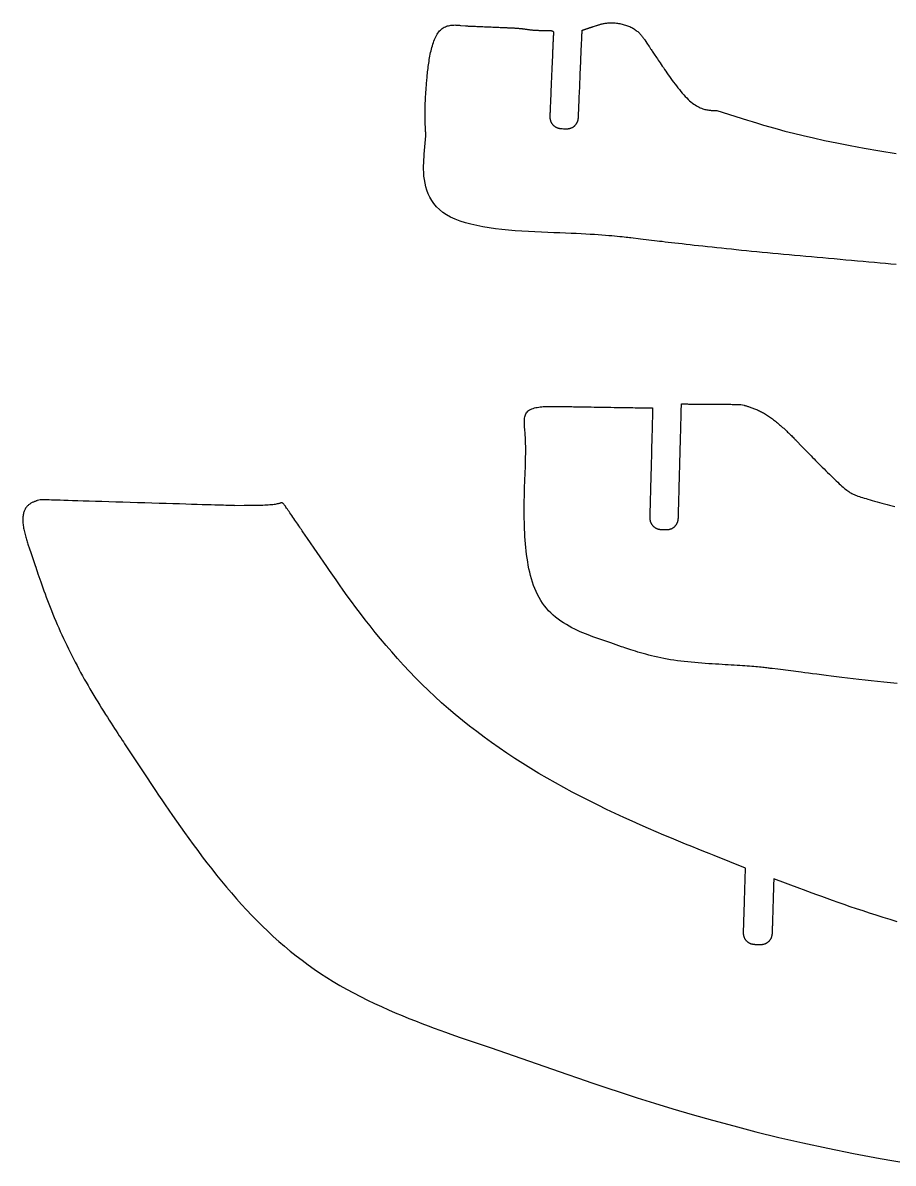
# Model space of a CAD drawing. Header units: millimetres. Extents: x -1769 to -890, y 59 to 562.
# Drawn here: x -1754.8 to -1611.4, y 68.1 to 256 of the extents above; entities that cross this region are included whole.
import ezdxf

# ---------------------------------------------------------------- set-up
doc = ezdxf.new("R2010")
doc.units = ezdxf.units.MM

msp = doc.modelspace()

# ---------------------------------------------------------------- linework, layer by layer
at = {"flags": 128}
for points in [[(-1610.925376, 216.167996), (-1611.789836, 216.246079), (-1612.674624, 216.325973), (-1613.57711, 216.407442), (-1614.494665, 216.490243), (-1615.42466, 216.574136), (-1616.364466, 216.65888), (-1617.311457, 216.744238), (-1618.263001, 216.829966), (-1619.216471, 216.915826), (-1620.169237, 217.001578), (-1621.119053, 217.087024), (-1622.065198, 217.172147), (-1623.007334, 217.25697), (-1623.945119, 217.341518), (-1624.878217, 217.425817), (-1625.806288, 217.50989), (-1626.728992, 217.593763), (-1627.64599, 217.67746), (-1628.556944, 217.761007), (-1629.461515, 217.844428), (-1630.359364, 217.927747), (-1631.250151, 218.01099), (-1632.133537, 218.094181), (-1633.009184, 218.177346), (-1633.876752, 218.260508), (-1634.735902, 218.343693), (-1635.586295, 218.426925), (-1636.427593, 218.510229), (-1637.259455, 218.59363), (-1638.081545, 218.677153), (-1638.893363, 218.760781), (-1639.693783, 218.844336), (-1640.481523, 218.927598), (-1641.255295, 219.010346), (-1642.013819, 219.09236), (-1642.755809, 219.173421), (-1643.479979, 219.25331), (-1644.185047, 219.331804), (-1644.869728, 219.408686), (-1645.532739, 219.483734), (-1646.172792, 219.556729), (-1646.788607, 219.627451), (-1647.378898, 219.69568), (-1647.942381, 219.761195), (-1648.477771, 219.823778), (-1648.983784, 219.883207), (-1649.459136, 219.939265), (-1649.902544, 219.991729), (-1650.312722, 220.04038), (-1653.074913, 220.368519), (-1654.622645, 220.55235), (-1654.866598, 220.581265), (-1655.134881, 220.612704), (-1655.42861, 220.646434), (-1655.748897, 220.682222), (-1656.096856, 220.719835), (-1656.473605, 220.759041), (-1656.880253, 220.799605), (-1657.317919, 220.841296), (-1657.787713, 220.883879), (-1658.290754, 220.927122), (-1658.828152, 220.970792), (-1659.401025, 221.014655), (-1660.010485, 221.058479), (-1660.657645, 221.102029), (-1661.343622, 221.145074), (-1662.06953, 221.18738), (-1662.836482, 221.228714), (-1663.645592, 221.268844), (-1664.497976, 221.307536), (-1665.394748, 221.344556), (-1666.335853, 221.380044), (-1667.31657, 221.415624), (-1668.331007, 221.453294), (-1669.373273, 221.495051), (-1670.43748, 221.54289), (-1671.517734, 221.59881), (-1672.608146, 221.664808), (-1673.702825, 221.742879), (-1674.795881, 221.835021), (-1675.881422, 221.943231), (-1676.953559, 222.069506), (-1678.0064, 222.215843), (-1679.034055, 222.384238), (-1680.030634, 222.576688), (-1680.990244, 222.795191), (-1681.906997, 223.041743), (-1682.775, 223.318341), (-1683.588365, 223.626983), (-1684.341199, 223.969664), (-1685.027612, 224.348382), (-1685.643329, 224.76416), (-1686.190529, 225.214126), (-1686.673008, 225.694433), (-1687.094562, 226.201236), (-1687.458985, 226.730688), (-1687.770073, 227.278945), (-1688.031622, 227.842159), (-1688.247426, 228.416484), (-1688.421279, 228.998075), (-1688.55698, 229.583084), (-1688.658321, 230.167668), (-1688.729099, 230.747978), (-1688.773108, 231.320171), (-1688.794145, 231.880398), (-1688.796004, 232.424814), (-1688.782479, 232.949574), (-1688.757368, 233.450831), (-1688.724465, 233.924739), (-1688.687564, 234.367453), (-1688.410881, 237.36759), (-1688.43406, 237.720511), (-1688.437706, 237.776058), (-1688.441669, 237.836672), (-1688.445918, 237.902124), (-1688.450425, 237.972187), (-1688.455158, 238.046633), (-1688.460085, 238.125236), (-1688.465178, 238.207767), (-1688.470406, 238.293999), (-1688.475739, 238.383704), (-1688.481145, 238.476655), (-1688.486595, 238.572623), (-1688.492058, 238.671383), (-1688.497504, 238.772705), (-1688.502902, 238.876363), (-1688.508222, 238.982129), (-1688.513434, 239.089774), (-1688.518507, 239.199072), (-1688.52341, 239.309795), (-1688.528114, 239.421716), (-1688.532587, 239.534607), (-1688.536804, 239.648271), (-1688.540748, 239.762633), (-1688.54441, 239.87765), (-1688.547776, 239.993278), (-1688.550837, 240.109473), (-1688.55358, 240.22619), (-1688.555996, 240.343388), (-1688.558071, 240.46102), (-1688.559794, 240.579044), (-1688.561155, 240.697417), (-1688.562143, 240.816093), (-1688.562744, 240.935029), (-1688.562951, 241.054182), (-1688.562747, 241.173507), (-1688.562125, 241.292961), (-1688.561073, 241.412499), (-1688.559578, 241.532078), (-1688.557631, 241.651655), (-1688.555218, 241.771185), (-1688.55233, 241.890624), (-1688.548963, 242.009888), (-1688.545154, 242.128729), (-1688.540946, 242.246859), (-1688.536383, 242.36399), (-1688.531511, 242.479832), (-1688.526374, 242.594098), (-1688.521015, 242.7065), (-1688.51548, 242.816749), (-1688.509812, 242.924556), (-1688.504056, 243.029634), (-1688.498257, 243.131694), (-1688.492459, 243.230447), (-1688.486706, 243.325605), (-1688.481042, 243.41688), (-1688.475512, 243.503984), (-1688.47016, 243.586628), (-1688.465032, 243.664524), (-1688.46017, 243.737382), (-1688.45562, 243.804916), (-1688.424746, 244.260286), (-1688.356516, 245.265907), (-1688.345751, 245.42416), (-1688.333856, 245.5967), (-1688.320721, 245.782728), (-1688.306239, 245.981448), (-1688.290302, 246.192063), (-1688.272803, 246.413776), (-1688.253631, 246.645787), (-1688.232681, 246.887301), (-1688.209846, 247.13752), (-1688.185015, 247.395646), (-1688.158082, 247.660881), (-1688.128939, 247.93243), (-1688.097476, 248.209492), (-1688.063588, 248.491273), (-1688.027167, 248.776973), (-1687.988103, 249.065797), (-1687.94629, 249.356944), (-1687.901618, 249.64962), (-1687.853981, 249.943026), (-1687.80327, 250.236365), (-1687.749365, 250.52885), (-1687.692091, 250.819741), (-1687.631259, 251.108311), (-1687.566683, 251.393828), (-1687.498173, 251.675566), (-1687.425542, 251.952793), (-1687.348602, 252.224784), (-1687.267166, 252.490806), (-1687.181046, 252.750132), (-1687.090052, 253.002034), (-1686.993999, 253.245782), (-1686.892697, 253.480647), (-1686.78596, 253.7059), (-1686.673597, 253.920812), (-1686.555424, 254.124655), (-1686.43125, 254.316699), (-1686.30089, 254.496216), (-1686.164153, 254.662476), (-1686.020852, 254.814751), (-1685.870801, 254.952312), (-1685.713991, 255.074691), (-1685.551148, 255.182459), (-1685.383173, 255.276451), (-1685.210971, 255.3575), (-1685.035447, 255.426439), (-1684.857505, 255.484102), (-1684.678048, 255.531322), (-1684.497981, 255.568932), (-1684.318208, 255.597765), (-1684.139633, 255.618655), (-1683.963161, 255.632435), (-1683.789695, 255.639939), (-1683.620141, 255.642), (-1683.4554, 255.639451), (-1683.29638, 255.633126), (-1683.143982, 255.623857), (-1682.999112, 255.612478), (-1682.862675, 255.599824), (-1682.735572, 255.586726), (-1681.875767, 255.492451)], [(-1681.875767, 255.492451), (-1681.875614, 255.492444), (-1681.874545, 255.492399), (-1681.871641, 255.492275), (-1681.865987, 255.492035), (-1681.856666, 255.491639), (-1681.842761, 255.491048), (-1681.823355, 255.490223), (-1681.79753, 255.489126), (-1681.764371, 255.487717), (-1681.722961, 255.485957), (-1681.672382, 255.483808), (-1681.611717, 255.481229), (-1681.540051, 255.478184), (-1681.456466, 255.474632), (-1681.360045, 255.470534), (-1681.249871, 255.465852), (-1681.125028, 255.460547), (-1680.984598, 255.454579), (-1680.827666, 255.44791), (-1680.653313, 255.440501), (-1680.461083, 255.432331), (-1680.252348, 255.423462), (-1680.028945, 255.413967), (-1679.792706, 255.403928), (-1679.545465, 255.393421), (-1679.289055, 255.382525), (-1679.025311, 255.371317), (-1678.756066, 255.359875), (-1678.483153, 255.348278), (-1678.208406, 255.336602), (-1677.93366, 255.324926), (-1677.660747, 255.313329), (-1677.391502, 255.301886), (-1677.127757, 255.290678), (-1676.871348, 255.279782), (-1676.624107, 255.269275), (-1676.387867, 255.259236), (-1676.164464, 255.249742), (-1675.955729, 255.240872), (-1675.763499, 255.232702), (-1675.589146, 255.225293), (-1675.432214, 255.218624), (-1675.291785, 255.212656), (-1675.166942, 255.207351), (-1675.056768, 255.202669), (-1674.960347, 255.198571), (-1674.876762, 255.195019), (-1674.805095, 255.191974), (-1674.744431, 255.189396), (-1674.693852, 255.187246), (-1674.652442, 255.185487), (-1674.619282, 255.184078), (-1674.593458, 255.18298), (-1674.574052, 255.182156), (-1674.560146, 255.181565), (-1674.550825, 255.181168), (-1674.545171, 255.180928), (-1674.542267, 255.180805), (-1674.541198, 255.180759), (-1674.541045, 255.180752), (-1674.253894, 255.168486), (-1674.208697, 255.166549), (-1674.159365, 255.164403), (-1674.106072, 255.162022), (-1674.04899, 255.15938), (-1673.988293, 255.156453), (-1673.924155, 255.153214), (-1673.856747, 255.149637), (-1673.786244, 255.145699), (-1673.712817, 255.141372), (-1673.63664, 255.136631), (-1673.557886, 255.131452), (-1673.476728, 255.125807), (-1673.39334, 255.119674), (-1673.307893, 255.113023), (-1673.220562, 255.105832), (-1673.131518, 255.098074), (-1673.040935, 255.089724), (-1672.948988, 255.080756), (-1672.855847, 255.071145), (-1672.761686, 255.060866), (-1672.666661, 255.049909), (-1672.570865, 255.038338), (-1672.474372, 255.026229), (-1672.377254, 255.013662), (-1672.279587, 255.000716), (-1672.181446, 254.98747), (-1672.082905, 254.974), (-1671.984039, 254.960389), (-1671.884921, 254.946714), (-1671.785626, 254.933052), (-1671.686229, 254.919484), (-1671.586804, 254.906087), (-1671.487425, 254.892942), (-1671.388169, 254.880125), (-1671.289107, 254.867716), (-1671.190315, 254.855794), (-1671.091868, 254.844438), (-1670.993839, 254.833727), (-1670.896304, 254.823737), (-1670.799336, 254.81455), (-1670.703031, 254.806222), (-1670.60756, 254.798731), (-1670.51312, 254.792033), (-1670.419902, 254.786082), (-1670.328099, 254.780836), (-1670.237907, 254.776249), (-1670.149518, 254.772278), (-1670.063125, 254.768877), (-1669.978922, 254.766005), (-1669.897102, 254.763616), (-1669.817859, 254.761666), (-1669.741388, 254.760111), (-1669.66788, 254.758907), (-1669.59753, 254.758009), (-1669.53053, 254.757374), (-1669.467075, 254.756958), (-1669.407358, 254.756716), (-1669.351573, 254.756603), (-1669.299911, 254.756577), (-1668.951778, 254.756741), (-1668.6782, 254.756836), (-1668.635182, 254.75684), (-1668.588484, 254.756778), (-1668.538527, 254.756584), (-1668.485735, 254.756193), (-1668.430531, 254.755535), (-1668.373337, 254.754544), (-1668.314578, 254.753156), (-1668.254674, 254.751302), (-1668.194049, 254.748916), (-1668.133127, 254.74593), (-1668.072329, 254.742279), (-1668.012078, 254.737895), (-1667.952799, 254.732713), (-1667.894913, 254.726665), (-1667.838842, 254.719684), (-1667.785012, 254.711704), (-1667.733842, 254.702658), (-1667.685759, 254.692479), (-1667.641182, 254.681101), (-1667.600536, 254.668457), (-1667.564136, 254.654477), (-1667.531868, 254.639077), (-1667.503513, 254.622169), (-1667.478848, 254.603667), (-1667.457653, 254.583484), (-1667.439708, 254.56153), (-1667.424791, 254.537722), (-1667.412682, 254.511969), (-1667.40316, 254.484188), (-1667.396005, 254.454286), (-1667.390996, 254.42218), (-1667.38791, 254.387783), (-1667.386529, 254.351005), (-1667.38663, 254.31176), (-1667.387994, 254.269962), (-1667.390399, 254.225523), (-1667.393626, 254.178354), (-1667.397452, 254.128371), (-1667.401658, 254.075483), (-1667.406021, 254.019606), (-1667.410358, 253.960729), (-1667.414627, 253.899149), (-1667.418821, 253.835238), (-1667.422933, 253.769374), (-1667.426958, 253.701931), (-1667.430889, 253.63328), (-1667.434721, 253.563799), (-1667.438447, 253.493859), (-1667.44206, 253.423838), (-1667.445554, 253.354107), (-1667.448924, 253.285042), (-1667.452163, 253.217018), (-1667.455264, 253.150407), (-1667.458222, 253.085585), (-1667.46103, 253.022927), (-1667.463681, 252.962804), (-1667.466171, 252.905594), (-1667.468492, 252.85167), (-1667.470638, 252.801406), (-1667.485088, 252.461257), (-1667.485098, 252.461019), (-1667.485169, 252.459352), (-1667.485361, 252.454825), (-1667.485737, 252.446011), (-1667.486355, 252.431479), (-1667.487277, 252.409802), (-1667.488565, 252.379548), (-1667.490279, 252.339288), (-1667.492479, 252.287594), (-1667.495226, 252.223037), (-1667.498582, 252.144185), (-1667.502607, 252.049612), (-1667.507362, 251.937886), (-1667.512908, 251.807579), (-1667.519304, 251.657262), (-1667.526615, 251.485505), (-1667.534897, 251.290879), (-1667.544214, 251.071954), (-1667.554626, 250.827301), (-1667.566194, 250.555491), (-1667.578948, 250.25581), (-1667.592798, 249.9304), (-1667.60762, 249.582121), (-1667.623293, 249.213832), (-1667.639697, 248.828391), (-1667.656709, 248.428656), (-1667.674208, 248.017487), (-1667.692072, 247.597742), (-1667.710178, 247.17228), (-1667.728407, 246.743959), (-1667.746636, 246.315639), (-1667.764743, 245.890177), (-1667.782607, 245.470431), (-1667.800105, 245.059263), (-1667.817117, 244.659528), (-1667.83352, 244.274087), (-1667.849195, 243.905798), (-1667.864017, 243.557519), (-1667.877866, 243.232109), (-1667.89062, 242.932428), (-1667.902187, 242.660617), (-1667.9126, 242.415965), (-1667.921917, 242.19704), (-1667.9302, 242.002414), (-1667.937509, 241.830656), (-1667.943907, 241.680339), (-1667.949453, 241.550033), (-1667.954208, 241.438307), (-1667.958232, 241.343733), (-1667.961587, 241.264883), (-1667.964335, 241.200324), (-1667.966535, 241.14863), (-1667.968249, 241.108372), (-1667.969536, 241.078117), (-1667.970458, 241.056439), (-1667.971077, 241.041908), (-1667.971452, 241.033094), (-1667.971645, 241.028567), (-1667.971716, 241.0269), (-1667.971727, 241.026662), (-1667.98091, 240.810263), (-1667.982333, 240.776211), (-1667.983754, 240.739098), (-1667.985031, 240.69911), (-1667.986024, 240.656429), (-1667.986594, 240.611243), (-1667.986598, 240.563734), (-1667.985898, 240.51409), (-1667.984352, 240.462495), (-1667.981819, 240.409133), (-1667.97816, 240.354189), (-1667.973234, 240.297849), (-1667.9669, 240.240296), (-1667.959018, 240.181717), (-1667.949447, 240.122296), (-1667.938048, 240.062219), (-1667.924679, 240.001669), (-1667.909199, 239.940831), (-1667.89147, 239.879892), (-1667.871349, 239.819036), (-1667.848696, 239.758448), (-1667.823412, 239.698299), (-1667.795554, 239.638714), (-1667.765221, 239.579801), (-1667.732511, 239.521672), (-1667.697521, 239.464436), (-1667.660353, 239.408203), (-1667.621104, 239.353083), (-1667.579872, 239.299188), (-1667.536756, 239.246626), (-1667.491853, 239.195507), (-1667.445263, 239.145944), (-1667.397083, 239.098044), (-1667.347414, 239.051919), (-1667.296352, 239.007679), (-1667.243996, 238.965433), (-1667.190445, 238.925292), (-1667.135797, 238.887367), (-1667.080151, 238.851766), (-1667.023606, 238.818601), (-1666.966258, 238.78798), (-1666.908224, 238.759977), (-1666.849684, 238.734503), (-1666.790835, 238.711433), (-1666.731874, 238.690641), (-1666.672998, 238.672001), (-1666.614404, 238.655387), (-1666.55629, 238.640673), (-1666.49885, 238.627734), (-1666.442285, 238.616443), (-1666.38679, 238.606674), (-1666.332562, 238.598303), (-1666.279797, 238.591202), (-1666.228694, 238.585245), (-1666.179448, 238.580308), (-1666.132259, 238.576264), (-1666.087322, 238.572987), (-1666.044833, 238.570352), (-1666.004991, 238.568232), (-1665.967993, 238.566502), (-1665.718216, 238.555853), (-1665.502398, 238.546672), (-1665.468437, 238.545249), (-1665.431426, 238.543831), (-1665.391548, 238.542558), (-1665.348989, 238.541572), (-1665.303936, 238.541013), (-1665.256574, 238.541025), (-1665.207089, 238.541749), (-1665.155665, 238.543325), (-1665.10249, 238.545896), (-1665.047749, 238.549602), (-1664.991627, 238.554587), (-1664.934309, 238.560991), (-1664.875983, 238.568955), (-1664.816832, 238.578622), (-1664.757043, 238.590132), (-1664.696802, 238.603627), (-1664.636293, 238.61925), (-1664.575705, 238.63714), (-1664.51522, 238.65744), (-1664.455025, 238.680292), (-1664.395293, 238.705796), (-1664.336144, 238.733894), (-1664.277686, 238.764486), (-1664.220025, 238.797472), (-1664.163269, 238.832754), (-1664.107527, 238.87023), (-1664.052904, 238.909803), (-1663.999507, 238.951373), (-1663.947447, 238.99484), (-1663.896827, 239.040106), (-1663.847758, 239.087069), (-1663.800344, 239.135631), (-1663.754694, 239.185694), (-1663.710915, 239.237156), (-1663.669116, 239.289918), (-1663.629402, 239.343882), (-1663.591882, 239.398948), (-1663.556663, 239.455015), (-1663.523851, 239.511986), (-1663.493555, 239.56976), (-1663.465843, 239.628221), (-1663.44063, 239.687189), (-1663.41779, 239.746463), (-1663.397201, 239.805848), (-1663.378738, 239.865144), (-1663.362277, 239.924152), (-1663.347693, 239.982676), (-1663.334863, 240.040517), (-1663.323661, 240.097476), (-1663.313965, 240.153356), (-1663.30565, 240.207959), (-1663.298591, 240.261085), (-1663.292664, 240.312538), (-1663.287746, 240.362119), (-1663.283711, 240.409629), (-1663.280437, 240.454872), (-1663.277797, 240.497648), (-1663.27567, 240.537759), (-1663.273929, 240.575007), (-1663.2632, 240.826467), (-1663.263188, 240.826758), (-1663.263101, 240.828793), (-1663.262866, 240.834314), (-1663.262409, 240.845067), (-1663.261654, 240.862795), (-1663.260529, 240.889243), (-1663.258959, 240.926153), (-1663.256869, 240.975269), (-1663.254186, 241.038335), (-1663.250836, 241.117094), (-1663.246743, 241.213293), (-1663.241834, 241.328672), (-1663.236035, 241.464976), (-1663.229271, 241.623949), (-1663.221469, 241.807335), (-1663.212555, 242.016878), (-1663.202452, 242.254321), (-1663.191089, 242.521408), (-1663.17839, 242.819882), (-1663.164282, 243.151488), (-1663.148728, 243.517098), (-1663.131838, 243.914095), (-1663.11376, 244.338992), (-1663.094645, 244.788303), (-1663.074639, 245.258538), (-1663.05389, 245.746211), (-1663.032549, 246.247834), (-1663.010762, 246.75992), (-1662.988679, 247.278981), (-1662.966447, 247.80153), (-1662.944216, 248.324078), (-1662.922133, 248.843139), (-1662.900345, 249.355224), (-1662.879004, 249.856848), (-1662.858256, 250.344521), (-1662.83825, 250.814756), (-1662.819135, 251.264066), (-1662.801057, 251.688964), (-1662.784167, 252.085961), (-1662.768613, 252.451571), (-1662.754504, 252.783177), (-1662.741806, 253.081652), (-1662.730443, 253.348738), (-1662.72034, 253.586181), (-1662.711426, 253.795723), (-1662.703623, 253.979109), (-1662.69686, 254.138082), (-1662.691061, 254.274387), (-1662.686152, 254.389766), (-1662.682059, 254.485964), (-1662.678709, 254.564724), (-1662.676026, 254.62779), (-1662.673936, 254.676907), (-1662.672366, 254.713816), (-1662.67124, 254.740263), (-1662.670486, 254.757991), (-1662.670029, 254.768745), (-1662.669793, 254.774267), (-1662.669707, 254.776301), (-1662.669695, 254.776591), (-1662.669656, 254.776605), (-1662.66938, 254.776695), (-1662.668632, 254.776943), (-1662.667175, 254.777425), (-1662.664774, 254.778219), (-1662.661193, 254.779404), (-1662.656194, 254.781057), (-1662.649542, 254.783257), (-1662.641, 254.786082), (-1662.630333, 254.78961), (-1662.617303, 254.79392), (-1662.601676, 254.799088), (-1662.583216, 254.805193), (-1662.561685, 254.812315), (-1662.536847, 254.820529), (-1662.508467, 254.829916), (-1662.476308, 254.840552), (-1662.440134, 254.852516), (-1662.399708, 254.865886), (-1662.354796, 254.88074), (-1662.305279, 254.897117), (-1662.25151, 254.914901), (-1662.193962, 254.933934), (-1662.133108, 254.95406), (-1662.06942, 254.975124), (-1662.00337, 254.99697), (-1661.93543, 255.019439), (-1661.866074, 255.042378), (-1661.795773, 255.065629), (-1661.724999, 255.089037), (-1661.654226, 255.112444), (-1661.583925, 255.135695), (-1661.514569, 255.158633), (-1661.44663, 255.181103), (-1661.380579, 255.202949), (-1661.316891, 255.224012), (-1661.256037, 255.244139), (-1661.198489, 255.263172), (-1661.14472, 255.280956), (-1661.095203, 255.297333), (-1661.05029, 255.312187), (-1661.009866, 255.325557), (-1660.973691, 255.337521), (-1660.941532, 255.348157), (-1660.913152, 255.357543), (-1660.888314, 255.365758), (-1660.866783, 255.372879), (-1660.848322, 255.378985), (-1660.832696, 255.384153), (-1660.819666, 255.388463), (-1660.808999, 255.391991), (-1660.800457, 255.394816), (-1660.793806, 255.397016), (-1660.788807, 255.398669), (-1660.785225, 255.399853), (-1660.782824, 255.400648), (-1660.781367, 255.40113), (-1660.780619, 255.401377), (-1660.780343, 255.401468), (-1660.780304, 255.401482), (-1660.314989, 255.555356), (-1660.241731, 255.579531), (-1660.161665, 255.605658), (-1660.074964, 255.63338), (-1659.9818, 255.66234), (-1659.882344, 255.692181), (-1659.77677, 255.722547), (-1659.66525, 255.753082), (-1659.547954, 255.783428), (-1659.425058, 255.813229), (-1659.296731, 255.842127), (-1659.163147, 255.869767), (-1659.024477, 255.895793), (-1658.880893, 255.919845), (-1658.732569, 255.94157), (-1658.579676, 255.960609), (-1658.422386, 255.976607), (-1658.260872, 255.989206), (-1658.095305, 255.99805), (-1657.925858, 256.002782), (-1657.752704, 256.003045), (-1657.576064, 255.998549), (-1657.396372, 255.989263), (-1657.214108, 255.975223), (-1657.029753, 255.956466), (-1656.84379, 255.933025), (-1656.656701, 255.904937), (-1656.468967, 255.872237), (-1656.28107, 255.834963), (-1656.093493, 255.793148), (-1655.906717, 255.746828), (-1655.721223, 255.69604), (-1655.537495, 255.640818), (-1655.356012, 255.581198), (-1655.177259, 255.517217), (-1655.001716, 255.44891), (-1654.829865, 255.376311), (-1654.662187, 255.299457), (-1654.499166, 255.218384), (-1654.341283, 255.133128), (-1654.189019, 255.043723), (-1654.042762, 254.950289), (-1653.902522, 254.853279), (-1653.768214, 254.753232), (-1653.639756, 254.650683), (-1653.517061, 254.54617), (-1653.400045, 254.44023), (-1653.288626, 254.333399), (-1653.182716, 254.226216), (-1653.082233, 254.119218), (-1652.987092, 254.01294), (-1652.897208, 253.907923), (-1652.812499, 253.804699), (-1652.732878, 253.70381), (-1652.658262, 253.605789), (-1652.588565, 253.511176), (-1652.523705, 253.420507), (-1652.463597, 253.334318), (-1652.408155, 253.253149), (-1652.357296, 253.177534), (-1652.016671, 252.666037), (-1651.645062, 252.107778), (-1651.586517, 252.019834), (-1651.522298, 251.923406), (-1651.452307, 251.818384), (-1651.376443, 251.70466), (-1651.294607, 251.582123), (-1651.2067, 251.450663), (-1651.112622, 251.310171), (-1651.012275, 251.160537), (-1650.905558, 251.001651), (-1650.792372, 250.833404), (-1650.672617, 250.655685), (-1650.546195, 250.468385), (-1650.413006, 250.271394), (-1650.27295, 250.064602), (-1650.125929, 249.847902), (-1649.971841, 249.62118), (-1649.810589, 249.384328), (-1649.642073, 249.137237), (-1649.466193, 248.879798), (-1649.282849, 248.611898), (-1649.092049, 248.333691), (-1648.894214, 248.046363), (-1648.689874, 247.751367), (-1648.479559, 247.450151), (-1648.263796, 247.144165), (-1648.043114, 246.834859), (-1647.818043, 246.523681), (-1647.58911, 246.212083), (-1647.356846, 245.901514), (-1647.121778, 245.593423), (-1646.884437, 245.289259), (-1646.645349, 244.990474), (-1646.405043, 244.698516), (-1646.16405, 244.414836), (-1645.922898, 244.140881), (-1645.682115, 243.878105), (-1645.44223, 243.627953), (-1645.203772, 243.391877), (-1644.967269, 243.171328), (-1644.733252, 242.967752), (-1644.502219, 242.782211), (-1644.274555, 242.6142), (-1644.050615, 242.462823), (-1643.830755, 242.327185), (-1643.615331, 242.20639), (-1643.404698, 242.099543), (-1643.19921, 242.005749), (-1642.999225, 241.924112), (-1642.805097, 241.853738), (-1642.617181, 241.79373), (-1642.435835, 241.743194), (-1642.261412, 241.701233), (-1642.094268, 241.666953), (-1641.934758, 241.639458), (-1641.78324, 241.617852), (-1641.640067, 241.601242), (-1641.505596, 241.588731), (-1641.380181, 241.579423), (-1641.264178, 241.572425), (-1640.48306, 241.532321), (-1635.440354, 239.960261), (-1634.644743, 239.712864), (-1633.765177, 239.443104), (-1632.793341, 239.152199), (-1631.720923, 238.841366), (-1630.539607, 238.511823), (-1629.241081, 238.164787), (-1627.81703, 237.801477), (-1626.259139, 237.42311), (-1624.559095, 237.030902), (-1622.708583, 236.626074), (-1620.69929, 236.209842), (-1618.522901, 235.783422), (-1616.171102, 235.348035), (-1613.63558, 234.904897), (-1610.908018, 234.455226)], [(-1610.765147, 147.105372), (-1611.853142, 147.223096), (-1612.92716, 147.341214), (-1613.985182, 147.459351), (-1615.02519, 147.577127), (-1616.045167, 147.694167), (-1617.043096, 147.810093), (-1618.01696, 147.924528), (-1618.96474, 148.037093), (-1619.884422, 148.147413), (-1620.773984, 148.255108), (-1621.631412, 148.359803), (-1622.454688, 148.46112), (-1623.241794, 148.558681), (-1623.990713, 148.652109), (-1624.699427, 148.741027), (-1625.365921, 148.825058), (-1625.988174, 148.903824), (-1626.564171, 148.976948), (-1630.44465, 149.470508), (-1631.358272, 149.586648), (-1631.502205, 149.60492), (-1631.660064, 149.624812), (-1631.832074, 149.646203), (-1632.018457, 149.66897), (-1632.219437, 149.692993), (-1632.435235, 149.718148), (-1632.666075, 149.744315), (-1632.912179, 149.771373), (-1633.173772, 149.799198), (-1633.451074, 149.827668), (-1633.74431, 149.856663), (-1634.053703, 149.886062), (-1634.379475, 149.915741), (-1634.721848, 149.945578), (-1635.081047, 149.975453), (-1635.457295, 150.005243), (-1635.850812, 150.034827), (-1636.261824, 150.064083), (-1636.690552, 150.09289), (-1637.13722, 150.121125), (-1637.60179, 150.148752), (-1638.083181, 150.176069), (-1638.580052, 150.203462), (-1639.09106, 150.231317), (-1639.614864, 150.260018), (-1640.150124, 150.289949), (-1640.695496, 150.321496), (-1641.24964, 150.355044), (-1641.811214, 150.390977), (-1642.378876, 150.429679), (-1642.951285, 150.471537), (-1643.5271, 150.516934), (-1644.104978, 150.566256), (-1644.683579, 150.619887), (-1645.26156, 150.678213), (-1645.83758, 150.741618), (-1646.410298, 150.810486), (-1646.978372, 150.885204), (-1647.54046, 150.966154), (-1648.095221, 151.053723), (-1648.641416, 151.148106), (-1649.178215, 151.248739), (-1649.704893, 151.35487), (-1650.220723, 151.465745), (-1650.724977, 151.580613), (-1651.216932, 151.69872), (-1651.695858, 151.819314), (-1652.16103, 151.941641), (-1652.611722, 152.06495), (-1653.047207, 152.188488), (-1653.466758, 152.3115), (-1653.869649, 152.433236), (-1654.255154, 152.552942), (-1654.622547, 152.669865), (-1654.9711, 152.783252), (-1655.300087, 152.892352), (-1655.608781, 152.996411), (-1655.896457, 153.094677), (-1656.162389, 153.186395), (-1657.95239, 153.807609), (-1659.912792, 154.488032), (-1660.221122, 154.595269), (-1660.556264, 154.713134), (-1660.915623, 154.842047), (-1661.296604, 154.982431), (-1661.696612, 155.134705), (-1662.113051, 155.299292), (-1662.543328, 155.476612), (-1662.984849, 155.667087), (-1663.435017, 155.871138), (-1663.891238, 156.089187), (-1664.350918, 156.321654), (-1664.811462, 156.56896), (-1665.270275, 156.831526), (-1665.724761, 157.109775), (-1666.172328, 157.404127), (-1666.61038, 157.715003), (-1667.036321, 158.042826), (-1667.447557, 158.388014), (-1667.841494, 158.750991), (-1668.215537, 159.132176), (-1668.567644, 159.531784), (-1668.897989, 159.949194), (-1669.207297, 160.383575), (-1669.496294, 160.834102), (-1669.765708, 161.299945), (-1670.016263, 161.780275), (-1670.248686, 162.274262), (-1670.463704, 162.781079), (-1670.662042, 163.299898), (-1670.844427, 163.829888), (-1671.011585, 164.370223), (-1671.164241, 164.920071), (-1671.303123, 165.478607), (-1671.428957, 166.045), (-1671.542468, 166.618421), (-1671.644382, 167.198044), (-1671.735427, 167.783038), (-1671.816329, 168.372574), (-1671.887812, 168.965825), (-1671.950604, 169.561961), (-1672.005385, 170.160017), (-1672.052651, 170.758484), (-1672.092852, 171.355712), (-1672.126442, 171.950054), (-1672.153867, 172.539863), (-1672.175582, 173.123491), (-1672.192035, 173.699291), (-1672.203678, 174.265615), (-1672.21096, 174.820816), (-1672.214334, 175.363246), (-1672.214248, 175.891258), (-1672.211156, 176.403203), (-1672.205506, 176.897435), (-1672.197749, 177.372308), (-1672.188337, 177.82617), (-1672.177719, 178.257377), (-1672.166348, 178.664282), (-1672.154672, 179.045234), (-1672.143143, 179.398587), (-1672.062329, 181.782268), (-1672.025423, 182.869768), (-1672.019639, 183.040874), (-1672.013477, 183.227233), (-1672.007112, 183.427789), (-1672.000722, 183.641482), (-1671.994479, 183.867256), (-1671.98856, 184.10405), (-1671.983141, 184.350809), (-1671.978396, 184.606473), (-1671.974502, 184.869983), (-1671.971635, 185.140284), (-1671.969969, 185.416314), (-1671.96968, 185.697017), (-1671.970944, 185.981335), (-1671.973936, 186.268209), (-1671.978831, 186.556581), (-1671.985806, 186.845394), (-1671.995035, 187.133586), (-1672.006694, 187.420105), (-1672.02096, 187.703887), (-1672.038006, 187.983877), (-1672.057792, 188.259135), (-1672.079403, 188.529197), (-1672.10171, 188.793719), (-1672.123582, 189.052355), (-1672.143887, 189.30476), (-1672.161496, 189.550591), (-1672.175278, 189.789502), (-1672.184101, 190.021148), (-1672.186835, 190.245185), (-1672.182349, 190.461268), (-1672.169514, 190.66905), (-1672.147196, 190.86819), (-1672.114268, 191.058341), (-1672.069596, 191.239157), (-1672.012052, 191.410296), (-1671.940504, 191.571411), (-1671.853821, 191.722158), (-1671.750873, 191.862193), (-1671.630528, 191.991169), (-1671.491657, 192.108743), (-1671.333625, 192.214727), (-1671.157781, 192.309567), (-1670.96597, 192.393862), (-1670.760038, 192.468214), (-1670.541833, 192.533225), (-1670.313196, 192.589497), (-1670.075977, 192.637633), (-1669.832018, 192.678233), (-1669.583167, 192.711898), (-1669.331269, 192.739231), (-1669.078169, 192.760833), (-1668.825714, 192.777306), (-1668.575747, 192.789251), (-1668.330117, 192.797271), (-1668.090667, 192.801966), (-1667.859242, 192.803939), (-1667.637691, 192.803792), (-1667.427856, 192.802124), (-1667.231585, 192.79954), (-1665.900436, 192.777588)], [(-1665.900436, 192.777588), (-1665.900127, 192.777582), (-1665.897961, 192.777546), (-1665.892084, 192.777449), (-1665.880639, 192.777261), (-1665.861769, 192.776949), (-1665.83362, 192.776483), (-1665.794336, 192.775833), (-1665.742059, 192.774968), (-1665.674934, 192.773859), (-1665.591106, 192.772471), (-1665.488718, 192.770779), (-1665.365914, 192.768748), (-1665.220838, 192.766348), (-1665.051634, 192.76355), (-1664.856447, 192.760321), (-1664.63342, 192.756633), (-1664.380698, 192.752453), (-1664.096423, 192.747751), (-1663.778742, 192.742497), (-1663.425797, 192.73666), (-1663.036659, 192.730225), (-1662.614115, 192.723236), (-1662.161874, 192.715757), (-1661.68365, 192.707847), (-1661.183155, 192.699569), (-1660.6641, 192.690986), (-1660.130196, 192.682155), (-1659.585157, 192.673141), (-1659.032694, 192.664003), (-1658.476519, 192.654805), (-1657.920343, 192.645607), (-1657.36788, 192.63647), (-1656.82284, 192.627456), (-1656.288938, 192.618625), (-1655.769882, 192.610041), (-1655.269386, 192.601763), (-1654.791162, 192.593854), (-1654.338922, 192.586374), (-1653.916377, 192.579386), (-1653.52724, 192.57295), (-1653.174294, 192.567113), (-1652.856613, 192.561859), (-1652.572338, 192.557158), (-1652.319616, 192.552977), (-1652.096589, 192.549289), (-1651.901402, 192.546061), (-1651.732199, 192.543263), (-1651.587123, 192.540863), (-1651.464319, 192.538832), (-1651.361931, 192.537138), (-1651.278103, 192.535752), (-1651.210978, 192.534642), (-1651.158701, 192.533777), (-1651.119416, 192.533128), (-1651.091267, 192.532662), (-1651.072398, 192.53235), (-1651.060953, 192.532161), (-1651.055075, 192.532063), (-1651.052911, 192.532028), (-1651.052601, 192.532023), (-1651.052611, 192.531656), (-1651.052678, 192.52909), (-1651.052859, 192.522123), (-1651.053214, 192.508559), (-1651.053798, 192.486194), (-1651.054669, 192.452831), (-1651.055886, 192.40627), (-1651.057504, 192.344309), (-1651.059582, 192.264751), (-1651.062177, 192.165395), (-1651.065347, 192.044041), (-1651.069148, 191.89849), (-1651.07364, 191.726541), (-1651.078878, 191.525997), (-1651.084921, 191.294654), (-1651.091825, 191.030316), (-1651.099649, 190.73078), (-1651.10845, 190.39385), (-1651.118284, 190.017323), (-1651.12921, 189.599001), (-1651.141258, 189.137784), (-1651.154339, 188.63697), (-1651.168339, 188.10096), (-1651.183144, 187.534153), (-1651.198638, 186.94095), (-1651.214707, 186.325749), (-1651.231235, 185.692949), (-1651.248109, 185.046951), (-1651.265212, 184.392154), (-1651.28243, 183.732958), (-1651.299648, 183.07376), (-1651.316751, 182.418963), (-1651.333624, 181.772966), (-1651.350152, 181.140166), (-1651.366222, 180.524964), (-1651.381716, 179.931761), (-1651.39652, 179.364955), (-1651.410521, 178.828945), (-1651.423602, 178.328132), (-1651.435649, 177.866914), (-1651.446576, 177.448591), (-1651.45641, 177.072065), (-1651.46521, 176.735134), (-1651.473035, 176.435599), (-1651.479939, 176.17126), (-1651.485981, 175.939919), (-1651.49122, 175.739373), (-1651.495711, 175.567424), (-1651.499513, 175.421873), (-1651.502683, 175.30052), (-1651.505278, 175.201164), (-1651.507356, 175.121605), (-1651.508974, 175.059646), (-1651.51019, 175.013083), (-1651.511062, 174.97972), (-1651.511646, 174.957357), (-1651.512, 174.943791), (-1651.512182, 174.936825), (-1651.512249, 174.934258), (-1651.512259, 174.933892), (-1651.517837, 174.716941), (-1651.518692, 174.682802), (-1651.519495, 174.645597), (-1651.520108, 174.605514), (-1651.520396, 174.56274), (-1651.520219, 174.517464), (-1651.519443, 174.469873), (-1651.517932, 174.420155), (-1651.515546, 174.368499), (-1651.512153, 174.315091), (-1651.507612, 174.260121), (-1651.501789, 174.203776), (-1651.494546, 174.146243), (-1651.485747, 174.087712), (-1651.475255, 174.028369), (-1651.462934, 173.968403), (-1651.448646, 173.908001), (-1651.432256, 173.847352), (-1651.413627, 173.786644), (-1651.392622, 173.726064), (-1651.369103, 173.6658), (-1651.342974, 173.606027), (-1651.314296, 173.546866), (-1651.283165, 173.488425), (-1651.24968, 173.430811), (-1651.213942, 173.374131), (-1651.176049, 173.318495), (-1651.136099, 173.264008), (-1651.09419, 173.210779), (-1651.050423, 173.158916), (-1651.004894, 173.108527), (-1650.957704, 173.059717), (-1650.908951, 173.012596), (-1650.858735, 172.967273), (-1650.807152, 172.923852), (-1650.754303, 172.882443), (-1650.700286, 172.843153), (-1650.6452, 172.80609), (-1650.589143, 172.771362), (-1650.532215, 172.739076), (-1650.474516, 172.70934), (-1650.416157, 172.682221), (-1650.357319, 172.657633), (-1650.2982, 172.635444), (-1650.238993, 172.615528), (-1650.179896, 172.597758), (-1650.121101, 172.582004), (-1650.062809, 172.568137), (-1650.005211, 172.55603), (-1649.948505, 172.545555), (-1649.892885, 172.536584), (-1649.838549, 172.528987), (-1649.785692, 172.522637), (-1649.734508, 172.517405), (-1649.685195, 172.513163), (-1649.637947, 172.509784), (-1649.59296, 172.507138), (-1649.55043, 172.505098), (-1649.510553, 172.503535), (-1649.473525, 172.502322), (-1649.223558, 172.49516), (-1649.007658, 172.489035), (-1648.973685, 172.488094), (-1648.936661, 172.487199), (-1648.896773, 172.48649), (-1648.854209, 172.486106), (-1648.809155, 172.486186), (-1648.761801, 172.486869), (-1648.712332, 172.488293), (-1648.660938, 172.490598), (-1648.607803, 172.493922), (-1648.553118, 172.498404), (-1648.497068, 172.504183), (-1648.439841, 172.511398), (-1648.381625, 172.520188), (-1648.322607, 172.530692), (-1648.262974, 172.543049), (-1648.202914, 172.557397), (-1648.142614, 172.573876), (-1648.082262, 172.592624), (-1648.022044, 172.613782), (-1647.96215, 172.637485), (-1647.902752, 172.663835), (-1647.84397, 172.692771), (-1647.785912, 172.72419), (-1647.728683, 172.757993), (-1647.67239, 172.794078), (-1647.617138, 172.832344), (-1647.563036, 172.87269), (-1647.510189, 172.915016), (-1647.458705, 172.95922), (-1647.408688, 173.005202), (-1647.360247, 173.05286), (-1647.313486, 173.102093), (-1647.268514, 173.1528), (-1647.225435, 173.204882), (-1647.184358, 173.258236), (-1647.145388, 173.312761), (-1647.108631, 173.368357), (-1647.074195, 173.424922), (-1647.042186, 173.482357), (-1647.01271, 173.540559), (-1646.985835, 173.599411), (-1646.961471, 173.658734), (-1646.939492, 173.718331), (-1646.919771, 173.778005), (-1646.902179, 173.837561), (-1646.886589, 173.8968), (-1646.872874, 173.95553), (-1646.860905, 174.01355), (-1646.850556, 174.070666), (-1646.841699, 174.126682), (-1646.834205, 174.181401), (-1646.827949, 174.234625), (-1646.822802, 174.28616), (-1646.818636, 174.335809), (-1646.815325, 174.383375), (-1646.81274, 174.428662), (-1646.810754, 174.471474), (-1646.80924, 174.511613), (-1646.80807, 174.548885), (-1646.801193, 174.800488), (-1646.801182, 174.800871), (-1646.801111, 174.803554), (-1646.800914, 174.810837), (-1646.800531, 174.825018), (-1646.799899, 174.848397), (-1646.798957, 174.883275), (-1646.797642, 174.93195), (-1646.795893, 174.996723), (-1646.793646, 175.079892), (-1646.790841, 175.183759), (-1646.787415, 175.310621), (-1646.783305, 175.46278), (-1646.77845, 175.642533), (-1646.772787, 175.852183), (-1646.766254, 176.094026), (-1646.75879, 176.370365), (-1646.750332, 176.683497), (-1646.740819, 177.035723), (-1646.730187, 177.429341), (-1646.718375, 177.866654), (-1646.705352, 178.348809), (-1646.691211, 178.872356), (-1646.676076, 179.432698), (-1646.660072, 180.025234), (-1646.643321, 180.645367), (-1646.625951, 181.288495), (-1646.608083, 181.95002), (-1646.589842, 182.625344), (-1646.571352, 183.309865), (-1646.552739, 183.998986), (-1646.534126, 184.688106), (-1646.515636, 185.372628), (-1646.497396, 186.047951), (-1646.479528, 186.709475), (-1646.462157, 187.352604), (-1646.445407, 187.972736), (-1646.429402, 188.565273), (-1646.414268, 189.125615), (-1646.400127, 189.649162), (-1646.387103, 190.131317), (-1646.375292, 190.568629), (-1646.364659, 190.962248), (-1646.355146, 191.314474), (-1646.346688, 191.627605), (-1646.339224, 191.903944), (-1646.332692, 192.145787), (-1646.32703, 192.355437), (-1646.322174, 192.535191), (-1646.318065, 192.687349), (-1646.314637, 192.814212), (-1646.311832, 192.918078), (-1646.309586, 193.001248), (-1646.307837, 193.06602), (-1646.306521, 193.114696), (-1646.305579, 193.149573), (-1646.304948, 193.172953), (-1646.304565, 193.187134), (-1646.304368, 193.194416), (-1646.304296, 193.197099), (-1646.304285, 193.197482), (-1646.304081, 193.197481), (-1646.302656, 193.197471), (-1646.298785, 193.197441), (-1646.291248, 193.197383), (-1646.278822, 193.197287), (-1646.260286, 193.197146), (-1646.234416, 193.196948), (-1646.199991, 193.196684), (-1646.155788, 193.196345), (-1646.100585, 193.195922), (-1646.033161, 193.195405), (-1645.952291, 193.194785), (-1645.856756, 193.194054), (-1645.745332, 193.1932), (-1645.616798, 193.192215), (-1645.46993, 193.19109), (-1645.303506, 193.189815), (-1645.116306, 193.188381), (-1644.907106, 193.186778), (-1644.674684, 193.184998), (-1644.418429, 193.183034), (-1644.140175, 193.180902), (-1643.842365, 193.17862), (-1643.527445, 193.176208), (-1643.197858, 193.173682), (-1642.856049, 193.171064), (-1642.504463, 193.168369), (-1642.145543, 193.16562), (-1641.781735, 193.162833), (-1641.415481, 193.160026), (-1641.049229, 193.15722), (-1640.68542, 193.154433), (-1640.326501, 193.151683), (-1639.974914, 193.148989), (-1639.633105, 193.14637), (-1639.303518, 193.143845), (-1638.988599, 193.141433), (-1638.690789, 193.139151), (-1638.412535, 193.137019), (-1638.15628, 193.135055), (-1637.923858, 193.133275), (-1637.714658, 193.131672), (-1637.527457, 193.130237), (-1637.361034, 193.128963), (-1637.214166, 193.127838), (-1637.085632, 193.126853), (-1636.974208, 193.125999), (-1636.878672, 193.125268), (-1636.797803, 193.124648), (-1636.730379, 193.124131), (-1636.675176, 193.123708), (-1636.630973, 193.123369), (-1636.596548, 193.123105), (-1636.570678, 193.122907), (-1636.55214, 193.122765), (-1636.539716, 193.12267), (-1636.532178, 193.122612), (-1636.528308, 193.122582), (-1636.526882, 193.122572), (-1636.526679, 193.122571), (-1635.990399, 192.973637), (-1635.905999, 192.950167), (-1635.813944, 192.924385), (-1635.714618, 192.896212), (-1635.608412, 192.865571), (-1635.495712, 192.832382), (-1635.376906, 192.796568), (-1635.25238, 192.758051), (-1635.122524, 192.716752), (-1634.987725, 192.672592), (-1634.848369, 192.625495), (-1634.704845, 192.575381), (-1634.55754, 192.522172), (-1634.406843, 192.465789), (-1634.253139, 192.406155), (-1634.096819, 192.343192), (-1633.938267, 192.276821), (-1633.777873, 192.206963), (-1633.616023, 192.133542), (-1633.453106, 192.056477), (-1633.289509, 191.975692), (-1633.125556, 191.891129), (-1632.961316, 191.802822), (-1632.796792, 191.710826), (-1632.631992, 191.615195), (-1632.466919, 191.515985), (-1632.301578, 191.413251), (-1632.135974, 191.307047), (-1631.970114, 191.197429), (-1631.804, 191.084451), (-1631.637638, 190.968168), (-1631.471034, 190.848637), (-1631.304192, 190.725909), (-1631.137117, 190.600043), (-1630.969814, 190.471092), (-1630.802289, 190.33911), (-1630.634545, 190.204155), (-1630.466589, 190.066279), (-1630.298424, 189.925538), (-1630.130057, 189.781987), (-1629.96149, 189.635681), (-1629.792803, 189.486761), (-1629.62436, 189.335714), (-1629.456594, 189.183109), (-1629.289945, 189.029519), (-1629.124847, 188.875516), (-1628.961735, 188.721671), (-1628.801048, 188.568556), (-1628.643221, 188.416743), (-1628.48869, 188.266803), (-1628.337891, 188.119307), (-1628.19126, 187.974829), (-1628.049234, 187.833938), (-1627.912249, 187.697207), (-1627.78074, 187.565209), (-1627.655144, 187.438513), (-1627.535896, 187.317693), (-1627.423435, 187.203319), (-1627.318195, 187.095963), (-1627.220612, 186.996198), (-1626.562473, 186.322376), (-1625.319498, 185.049756), (-1625.124005, 184.849622), (-1624.911524, 184.632219), (-1624.68371, 184.399371), (-1624.442219, 184.1529), (-1624.188707, 183.894623), (-1623.924832, 183.626366), (-1623.652246, 183.349949), (-1623.372608, 183.067194), (-1623.087573, 182.779921), (-1622.798797, 182.489954), (-1622.507936, 182.199113), (-1622.216646, 181.909219), (-1621.926583, 181.622094), (-1621.639402, 181.339562), (-1621.35676, 181.063441), (-1621.080313, 180.795554), (-1620.811717, 180.537724), (-1620.552628, 180.29177), (-1620.304701, 180.059515), (-1620.069593, 179.84278), (-1619.848369, 179.642892), (-1619.639734, 179.459192), (-1619.441804, 179.290531), (-1619.252691, 179.135752), (-1619.070511, 178.993705), (-1618.89338, 178.863238), (-1618.719411, 178.743197), (-1618.546718, 178.63243), (-1618.373417, 178.529784), (-1618.197622, 178.434107), (-1618.017449, 178.344247), (-1617.831011, 178.25905), (-1617.636422, 178.177364), (-1617.431798, 178.098037), (-1617.215255, 178.019916), (-1616.984904, 177.941848), (-1616.738862, 177.862682), (-1616.475244, 177.781263), (-1616.192163, 177.696442), (-1615.887735, 177.607062), (-1615.56081, 177.512275), (-1615.213184, 177.412438), (-1614.847388, 177.308207), (-1614.465955, 177.200243), (-1614.071416, 177.089202), (-1613.666304, 176.975744), (-1613.253149, 176.860526), (-1612.834484, 176.744206), (-1612.41284, 176.627444), (-1611.990749, 176.510898), (-1611.570744, 176.395225), (-1611.155355, 176.281084)], [(-1610.766572, 107.860875), (-1611.92373, 108.215759), (-1613.066195, 108.57352), (-1614.191571, 108.932778), (-1615.297463, 109.292151), (-1616.381474, 109.65026), (-1617.441208, 110.005722), (-1618.47427, 110.357158), (-1619.478264, 110.703188), (-1620.450794, 111.042429), (-1621.389463, 111.373501), (-1622.291877, 111.695025), (-1623.15564, 112.005618), (-1623.978355, 112.3039), (-1624.757626, 112.588491), (-1625.491058, 112.85801), (-1626.176256, 113.111075), (-1626.810821, 113.346308), (-1631.087209, 114.935329), (-1631.087214, 114.935151), (-1631.087253, 114.933904), (-1631.087357, 114.930517), (-1631.08756, 114.923922), (-1631.087894, 114.913049), (-1631.088393, 114.89683), (-1631.089091, 114.874193), (-1631.090018, 114.844071), (-1631.091209, 114.805393), (-1631.092695, 114.757091), (-1631.094512, 114.698094), (-1631.09669, 114.627333), (-1631.099264, 114.54374), (-1631.102265, 114.446244), (-1631.105728, 114.333775), (-1631.109684, 114.205265), (-1631.114166, 114.059645), (-1631.11921, 113.895844), (-1631.124844, 113.712793), (-1631.131105, 113.509423), (-1631.138008, 113.285199), (-1631.145504, 113.041726), (-1631.153526, 112.781141), (-1631.162009, 112.505585), (-1631.170887, 112.217195), (-1631.180095, 111.918111), (-1631.189565, 111.610472), (-1631.199234, 111.296416), (-1631.209033, 110.978082), (-1631.2189, 110.65761), (-1631.228766, 110.337138), (-1631.238565, 110.018804), (-1631.248234, 109.704748), (-1631.257704, 109.397109), (-1631.266912, 109.098024), (-1631.27579, 108.809635), (-1631.284273, 108.534079), (-1631.292295, 108.273494), (-1631.29979, 108.030021), (-1631.306694, 107.805797), (-1631.312955, 107.602427), (-1631.318589, 107.419376), (-1631.323633, 107.255575), (-1631.328115, 107.109955), (-1631.332071, 106.981445), (-1631.335534, 106.868976), (-1631.338535, 106.77148), (-1631.341109, 106.687887), (-1631.343288, 106.617126), (-1631.345103, 106.558129), (-1631.346591, 106.509826), (-1631.347781, 106.471149), (-1631.348708, 106.441026), (-1631.349406, 106.41839), (-1631.349905, 106.402171), (-1631.350239, 106.391298), (-1631.350442, 106.384703), (-1631.350546, 106.381316), (-1631.350585, 106.380069), (-1631.35059, 106.379891), (-1631.357385, 106.162528), (-1631.358476, 106.128326), (-1631.359796, 106.09106), (-1631.36147, 106.050928), (-1631.363625, 106.008125), (-1631.366388, 105.962848), (-1631.369884, 105.915295), (-1631.37424, 105.86566), (-1631.379582, 105.814142), (-1631.386037, 105.760937), (-1631.393732, 105.706241), (-1631.402792, 105.650253), (-1631.413343, 105.593167), (-1631.425513, 105.53518), (-1631.439427, 105.47649), (-1631.455212, 105.417292), (-1631.472994, 105.357786), (-1631.4929, 105.298164), (-1631.515056, 105.238626), (-1631.539587, 105.179368), (-1631.566621, 105.120587), (-1631.596246, 105.062461), (-1631.628394, 105.00511), (-1631.662958, 104.948634), (-1631.699833, 104.893133), (-1631.738913, 104.838707), (-1631.780091, 104.785458), (-1631.823262, 104.733486), (-1631.868321, 104.682892), (-1631.915159, 104.633776), (-1631.963671, 104.586241), (-1632.013753, 104.540385), (-1632.065296, 104.49631), (-1632.118197, 104.454116), (-1632.172346, 104.413905), (-1632.227641, 104.375776), (-1632.283974, 104.33983), (-1632.341239, 104.306169), (-1632.39933, 104.274893), (-1632.458141, 104.246103), (-1632.517566, 104.219898), (-1632.577486, 104.19634), (-1632.637726, 104.175331), (-1632.6981, 104.15673), (-1632.758419, 104.140398), (-1632.818497, 104.126195), (-1632.878147, 104.113982), (-1632.937179, 104.103621), (-1632.995409, 104.094972), (-1633.052649, 104.087895), (-1633.10871, 104.08225), (-1633.163405, 104.0779), (-1633.216548, 104.074703), (-1633.26795, 104.072522), (-1633.317426, 104.071217), (-1633.364786, 104.070647), (-1633.409844, 104.070676), (-1633.452414, 104.071161), (-1633.492305, 104.071965), (-1633.529334, 104.072948), (-1633.779231, 104.080612), (-1633.995149, 104.087336), (-1634.029123, 104.088416), (-1634.06614, 104.089724), (-1634.106006, 104.091389), (-1634.148523, 104.093537), (-1634.193496, 104.096295), (-1634.240731, 104.099792), (-1634.290031, 104.104153), (-1634.341201, 104.109508), (-1634.394044, 104.115984), (-1634.448366, 104.123707), (-1634.503971, 104.132806), (-1634.560664, 104.143409), (-1634.618248, 104.155641), (-1634.676528, 104.169631), (-1634.73531, 104.185506), (-1634.794396, 104.203395), (-1634.853591, 104.223423), (-1634.9127, 104.24572), (-1634.971528, 104.270411), (-1635.029879, 104.297625), (-1635.087572, 104.327449), (-1635.144494, 104.359817), (-1635.200542, 104.394621), (-1635.25562, 104.431754), (-1635.309626, 104.471108), (-1635.362459, 104.512578), (-1635.414024, 104.556055), (-1635.464216, 104.601432), (-1635.51294, 104.648604), (-1635.560093, 104.697462), (-1635.605577, 104.7479), (-1635.649292, 104.79981), (-1635.691139, 104.853085), (-1635.731017, 104.907618), (-1635.768827, 104.963304), (-1635.804469, 105.020032), (-1635.837844, 105.0777), (-1635.868852, 105.136196), (-1635.897393, 105.195415), (-1635.923368, 105.255252), (-1635.946717, 105.315583), (-1635.967538, 105.376234), (-1635.98597, 105.437019), (-1636.002151, 105.497746), (-1636.016219, 105.558229), (-1636.028312, 105.618278), (-1636.03857, 105.677707), (-1636.047129, 105.736325), (-1636.05413, 105.793944), (-1636.059709, 105.850376), (-1636.064005, 105.905433), (-1636.067155, 105.958925), (-1636.0693, 106.010666), (-1636.070577, 106.060466), (-1636.071124, 106.108136), (-1636.07108, 106.15349), (-1636.070581, 106.196336), (-1636.069769, 106.236488), (-1636.06878, 106.273757), (-1636.061084, 106.525282), (-1636.061078, 106.525494), (-1636.061032, 106.526983), (-1636.060907, 106.531021), (-1636.060665, 106.538883), (-1636.060266, 106.551847), (-1636.05967, 106.571187), (-1636.058838, 106.598177), (-1636.057733, 106.634093), (-1636.056311, 106.680211), (-1636.054538, 106.737804), (-1636.052371, 106.808149), (-1636.049771, 106.89252), (-1636.046702, 106.992193), (-1636.043121, 107.108443), (-1636.03899, 107.242545), (-1636.03427, 107.395773), (-1636.028921, 107.569403), (-1636.022905, 107.764711), (-1636.016182, 107.982971), (-1636.008712, 108.225458), (-1636.000477, 108.492812), (-1635.991535, 108.783117), (-1635.981964, 109.093823), (-1635.971843, 109.422383), (-1635.961251, 109.766243), (-1635.950265, 110.122855), (-1635.938966, 110.489669), (-1635.927432, 110.864132), (-1635.915739, 111.243697), (-1635.903969, 111.625812), (-1635.892198, 112.007927), (-1635.880506, 112.38749), (-1635.868971, 112.761955), (-1635.857672, 113.128767), (-1635.846687, 113.48538), (-1635.836095, 113.829241), (-1635.825974, 114.157799), (-1635.816403, 114.468507), (-1635.80746, 114.758812), (-1635.799226, 115.026165), (-1635.791756, 115.268652), (-1635.785032, 115.486913), (-1635.779017, 115.68222), (-1635.773668, 115.855851), (-1635.768948, 116.009079), (-1635.764817, 116.143181), (-1635.761236, 116.25943), (-1635.758165, 116.359103), (-1635.755567, 116.443474), (-1635.7534, 116.513819), (-1635.751626, 116.571413), (-1635.750205, 116.61753), (-1635.749098, 116.653446), (-1635.748267, 116.680436), (-1635.747672, 116.699775), (-1635.747272, 116.712739), (-1635.747031, 116.720603), (-1635.746906, 116.724641), (-1635.74686, 116.726128), (-1635.746854, 116.726341), (-1640.910514, 118.777456), (-1641.723015, 119.10037), (-1642.608324, 119.453226), (-1643.56179, 119.835201), (-1644.578767, 120.245471), (-1645.654604, 120.683212), (-1646.784655, 121.1476), (-1647.964271, 121.637811), (-1649.188802, 122.153021), (-1650.453603, 122.692406), (-1651.754022, 123.255142), (-1653.085413, 123.840406), (-1654.443127, 124.447372), (-1655.822515, 125.075218), (-1657.21893, 125.723119), (-1658.627722, 126.390252), (-1660.044244, 127.075792), (-1661.463847, 127.778915), (-1662.881883, 128.498799), (-1664.293703, 129.234617), (-1665.694659, 129.985548), (-1667.080832, 130.750908), (-1668.451225, 131.530587), (-1669.805567, 132.324617), (-1671.143591, 133.133026), (-1672.465027, 133.955848), (-1673.769605, 134.793112), (-1675.057059, 135.64485), (-1676.327117, 136.511092), (-1677.579512, 137.391871), (-1678.813975, 138.287217), (-1680.030238, 139.197159), (-1681.22803, 140.121732), (-1682.407083, 141.060963), (-1683.567128, 142.014886), (-1684.707898, 142.98353), (-1685.829121, 143.966928), (-1686.93053, 144.965109), (-1688.011856, 145.978106), (-1689.07283, 147.005948), (-1690.113183, 148.048667), (-1691.132523, 149.105666), (-1692.129964, 150.173828), (-1693.1045, 151.249412), (-1694.055121, 152.328673), (-1694.980821, 153.407868), (-1695.880588, 154.483253), (-1696.753419, 155.551085), (-1697.598301, 156.607621), (-1698.414229, 157.649116), (-1699.200193, 158.671827), (-1699.955187, 159.672012), (-1700.678201, 160.645926), (-1701.368228, 161.589826), (-1702.024258, 162.499967), (-1702.645285, 163.372607), (-1703.2303, 164.204004), (-1703.778294, 164.99041), (-1704.288261, 165.728086), (-1704.75919, 166.413286), (-1707.926924, 171.039761), (-1708.679716, 172.139299), (-1708.798078, 172.312177), (-1708.926519, 172.499751), (-1709.063828, 172.700222), (-1709.208792, 172.911796), (-1709.360197, 173.132672), (-1709.51683, 173.361055), (-1709.677481, 173.595147), (-1709.840937, 173.833152), (-1710.005983, 174.07327), (-1710.17141, 174.313705), (-1710.336003, 174.55266), (-1710.49855, 174.788337), (-1710.657838, 175.01894), (-1710.812657, 175.24267), (-1710.96179, 175.45773), (-1711.10403, 175.662323), (-1711.238159, 175.854652), (-1711.362969, 176.03292), (-1711.477245, 176.195328), (-1711.579774, 176.34008), (-1711.66984, 176.465864), (-1711.748697, 176.573314), (-1711.818099, 176.663545), (-1711.879795, 176.737679), (-1711.935537, 176.796833), (-1711.987076, 176.842125), (-1712.036163, 176.874673), (-1712.084548, 176.895598), (-1712.133983, 176.906016), (-1712.186219, 176.907046), (-1712.243007, 176.899806), (-1712.306098, 176.885415), (-1712.377242, 176.864992), (-1712.458193, 176.839654), (-1712.550699, 176.810521), (-1712.656513, 176.77871), (-1712.777384, 176.745341), (-1712.915065, 176.71153), (-1713.071306, 176.678397), (-1713.247859, 176.647061), (-1713.445828, 176.618429), (-1713.663737, 176.592568), (-1713.899462, 176.569335), (-1714.150881, 176.548587), (-1714.415871, 176.530179), (-1714.692308, 176.513969), (-1714.978071, 176.499814), (-1715.271036, 176.487568), (-1715.569079, 176.47709), (-1715.870078, 176.468235), (-1716.171912, 176.460861), (-1716.472455, 176.454824), (-1716.769587, 176.44998), (-1717.061182, 176.446187), (-1717.345119, 176.443299), (-1717.619275, 176.441175), (-1717.881527, 176.43967), (-1718.129752, 176.438642), (-1718.361827, 176.437947), (-1719.935348, 176.434379), (-1719.936015, 176.4344), (-1719.940687, 176.434544), (-1719.953368, 176.434935), (-1719.978063, 176.435695), (-1720.018776, 176.436949), (-1720.079512, 176.438819), (-1720.164276, 176.441429), (-1720.277071, 176.444903), (-1720.421903, 176.449363), (-1720.602777, 176.454933), (-1720.823695, 176.461736), (-1721.088664, 176.469897), (-1721.401688, 176.479536), (-1721.766771, 176.490779), (-1722.18792, 176.503749), (-1722.669135, 176.518568), (-1723.214425, 176.53536), (-1723.827791, 176.55425), (-1724.51324, 176.575358), (-1725.274776, 176.59881), (-1726.114402, 176.624667), (-1727.026109, 176.652744), (-1728.00189, 176.682793), (-1729.033735, 176.71457), (-1730.113634, 176.747826), (-1731.233579, 176.782314), (-1732.385562, 176.817791), (-1733.561571, 176.854007), (-1734.753598, 176.890715), (-1735.953635, 176.927671), (-1737.153672, 176.964628), (-1738.345699, 177.001336), (-1739.521708, 177.037553), (-1740.67369, 177.073029), (-1741.793635, 177.107517), (-1742.873535, 177.140774), (-1743.905379, 177.17255), (-1744.881161, 177.2026), (-1745.792868, 177.230676), (-1746.632493, 177.256533), (-1747.394029, 177.279985), (-1748.079478, 177.301094), (-1748.692845, 177.319983), (-1749.238135, 177.336775), (-1749.71935, 177.351595), (-1750.140498, 177.364565), (-1750.505581, 177.375807), (-1750.818605, 177.385447), (-1751.083575, 177.393607), (-1751.304493, 177.40041), (-1751.485366, 177.40598), (-1751.630199, 177.410441), (-1751.742994, 177.413914), (-1751.827757, 177.416524), (-1751.888494, 177.418394), (-1751.929206, 177.419649), (-1751.953902, 177.420409), (-1751.966583, 177.420799), (-1751.971254, 177.420944), (-1751.971922, 177.420964), (-1752.408107, 177.282776), (-1752.476709, 177.26098), (-1752.551268, 177.236926), (-1752.6312, 177.210429), (-1752.715921, 177.181303), (-1752.804843, 177.149362), (-1752.897383, 177.114421), (-1752.992957, 177.076296), (-1753.090978, 177.0348), (-1753.190862, 176.989747), (-1753.292023, 176.940954), (-1753.393878, 176.888235), (-1753.49584, 176.831403), (-1753.597325, 176.770273), (-1753.697747, 176.70466), (-1753.796523, 176.634379), (-1753.893067, 176.559245), (-1753.986792, 176.479072), (-1754.077116, 176.393674), (-1754.163453, 176.302866), (-1754.245218, 176.206463), (-1754.321919, 176.104322), (-1754.393445, 175.996471), (-1754.459775, 175.882977), (-1754.520893, 175.763912), (-1754.576778, 175.639345), (-1754.627411, 175.509344), (-1754.672773, 175.37398), (-1754.712848, 175.233322), (-1754.747615, 175.08744), (-1754.777055, 174.936403), (-1754.801149, 174.780281), (-1754.81988, 174.619143), (-1754.833227, 174.453059), (-1754.841173, 174.282099), (-1754.843698, 174.106331), (-1754.840784, 173.925827), (-1754.832411, 173.740653), (-1754.818562, 173.550882), (-1754.799216, 173.356582), (-1754.774355, 173.157822), (-1754.744046, 172.9548), (-1754.708686, 172.748218), (-1754.668762, 172.538912), (-1754.624755, 172.327709), (-1754.577153, 172.115444), (-1754.526436, 171.902948), (-1754.473091, 171.691051), (-1754.4176, 171.480585), (-1754.360449, 171.272384), (-1754.302121, 171.067277), (-1754.2431, 170.866098), (-1754.18387, 170.669676), (-1754.124916, 170.478844), (-1754.066721, 170.294434), (-1754.00977, 170.117277), (-1753.954546, 169.948206), (-1753.901534, 169.788051), (-1753.851218, 169.637644), (-1753.80408, 169.497817), (-1753.484079, 168.553187), (-1752.817446, 166.585814), (-1752.712496, 166.276212), (-1752.597814, 165.938652), (-1752.473665, 165.574686), (-1752.340318, 165.185867), (-1752.19804, 164.773748), (-1752.047098, 164.339882), (-1751.887757, 163.885821), (-1751.720286, 163.413118), (-1751.544951, 162.923325), (-1751.36202, 162.417993), (-1751.171759, 161.898678), (-1750.974436, 161.366932), (-1750.770317, 160.824305), (-1750.559669, 160.272352), (-1750.342759, 159.712625), (-1750.119855, 159.146676), (-1749.891223, 158.576058), (-1749.65713, 158.002324), (-1749.417843, 157.427027), (-1749.17363, 156.851717), (-1748.92473, 156.277695), (-1748.671278, 155.705242), (-1748.413382, 155.134381), (-1748.151148, 154.56514), (-1747.884686, 153.997544), (-1747.614102, 153.43162), (-1747.339506, 152.867394), (-1747.061002, 152.304893), (-1746.778701, 151.744141), (-1746.492709, 151.185165), (-1746.203135, 150.627991), (-1745.910085, 150.072646), (-1745.613669, 149.519154), (-1745.313992, 148.967542), (-1745.011164, 148.417838), (-1744.705291, 147.870065), (-1744.396481, 147.324251), (-1744.084843, 146.780421), (-1743.770483, 146.238602), (-1743.45351, 145.69882), (-1743.134177, 145.161295), (-1742.813322, 144.627024), (-1742.491928, 144.097201), (-1742.170979, 143.573016), (-1741.851458, 143.055664), (-1741.53435, 142.546335), (-1741.220637, 142.046221), (-1740.911302, 141.556516), (-1740.60733, 141.078411), (-1740.309705, 140.613098), (-1740.019409, 140.16177), (-1739.737426, 139.725618), (-1739.46474, 139.305836), (-1739.202335, 138.903614), (-1738.951193, 138.520146), (-1738.712299, 138.156624), (-1738.486635, 137.814239), (-1738.275186, 137.494183), (-1738.078934, 137.197651), (-1736.754526, 135.198737), (-1734.252596, 131.422583), (-1733.858799, 130.828442), (-1733.42901, 130.181275), (-1732.964767, 129.484698), (-1732.467609, 128.742329), (-1731.939073, 127.957782), (-1731.380695, 127.134676), (-1730.794016, 126.276627), (-1730.180572, 125.38725), (-1729.541899, 124.470163), (-1728.879538, 123.528981), (-1728.195024, 122.567323), (-1727.489896, 121.588802), (-1726.765692, 120.597037), (-1726.023948, 119.595643), (-1725.266204, 118.588239), (-1724.493996, 117.578437), (-1723.708862, 116.569857), (-1722.91234, 115.566115), (-1722.105968, 114.570827), (-1721.291284, 113.58761), (-1720.469445, 112.619497), (-1719.640092, 111.667199), (-1718.802489, 110.730841), (-1717.955897, 109.810551), (-1717.099576, 108.906457), (-1716.23279, 108.018684), (-1715.354801, 107.14736), (-1714.46487, 106.292613), (-1713.562259, 105.454568), (-1712.64623, 104.633353), (-1711.716045, 103.829096), (-1710.770966, 103.041922), (-1709.810254, 102.271961), (-1708.833172, 101.519336), (-1707.838981, 100.784178), (-1706.826944, 100.06661), (-1705.796322, 99.366763), (-1704.746377, 98.684762), (-1703.676371, 98.020734), (-1702.585566, 97.374805), (-1701.474074, 96.747121), (-1700.345414, 96.13789), (-1699.203955, 95.547335), (-1698.054066, 94.975683), (-1696.900115, 94.423158), (-1695.746472, 93.889986), (-1694.597504, 93.376391), (-1693.457582, 92.882599), (-1692.331073, 92.408835), (-1691.222348, 91.955323), (-1690.135775, 91.522289), (-1689.075723, 91.109957), (-1688.046561, 90.718553), (-1687.052657, 90.348303), (-1686.09838, 89.99943), (-1685.188101, 89.67216), (-1684.326187, 89.366718), (-1683.517008, 89.083329), (-1682.764931, 88.822218), (-1677.684916, 87.068401), (-1665.209676, 82.761749), (-1663.245373, 82.084599), (-1661.097228, 81.349739), (-1658.768525, 80.564057), (-1656.262552, 79.734441), (-1653.582593, 78.86778), (-1650.731936, 77.970964), (-1647.713864, 77.050882), (-1644.531665, 76.114422), (-1641.188624, 75.168472), (-1637.688027, 74.219923), (-1634.03316, 73.275662), (-1630.227308, 72.342579), (-1626.273759, 71.427561), (-1622.175796, 70.5375), (-1617.936707, 69.679282), (-1613.559778, 68.859797), (-1609.048293, 68.085934)]]:
    msp.add_lwpolyline(points, dxfattribs=at)

doc.saveas('drawing.dxf')
